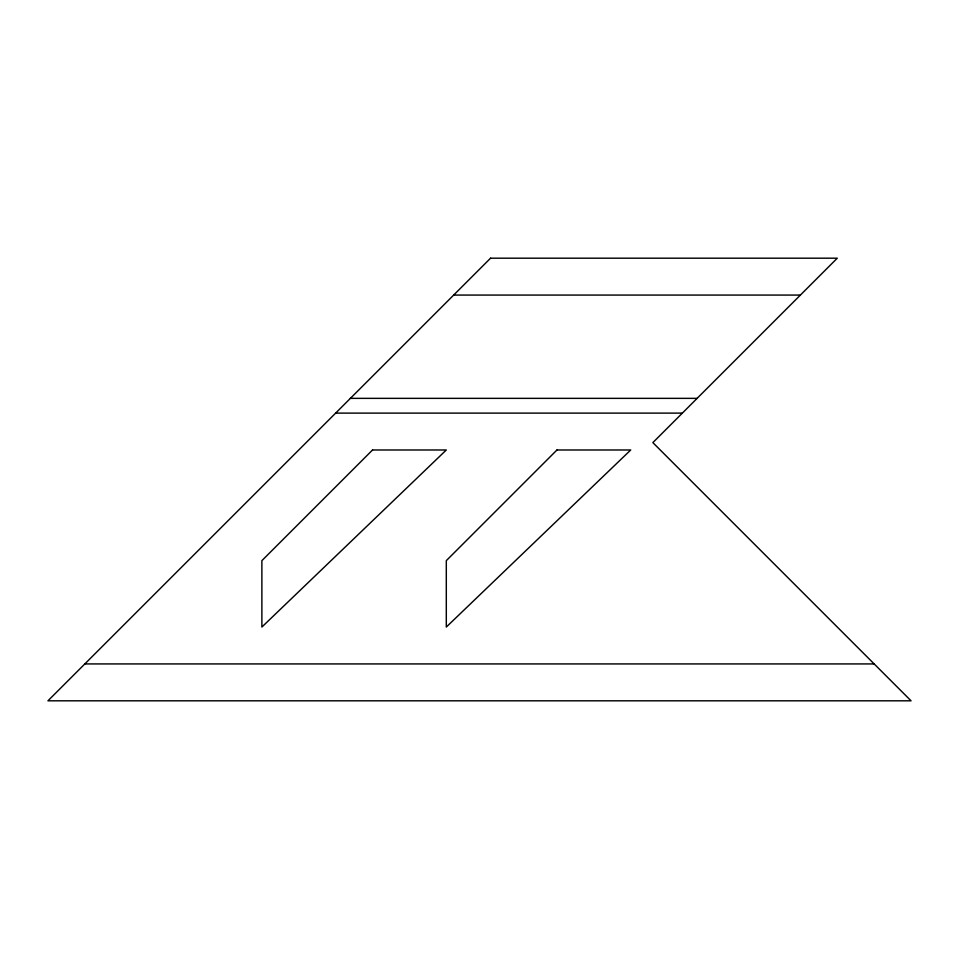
<?xml version="1.0" encoding="UTF-8"?>
<svg xmlns="http://www.w3.org/2000/svg" width="959" height="959" viewBox="0 0 959 959"><rect width="100%" height="100%" fill="white"/><g stroke="black" fill="none" stroke-linecap="round" stroke-linejoin="round"><path stroke-width="1.44" d="M453.679 295.072L800.393 295.072M350.407 398.357L697.121 398.357M335.65 413.113L682.364 413.113M84.836 663.928L874.164 663.928M490.564 258.187L47.95 700.813L911.05 700.813L652.863 442.614L837.279 258.187L490.564 258.187M372.536 449.987L261.879 560.643L261.879 627.042L446.307 449.987L372.536 449.987M556.963 449.987L446.307 560.643L446.307 627.042L630.722 449.987L556.963 449.987"/></g></svg>
